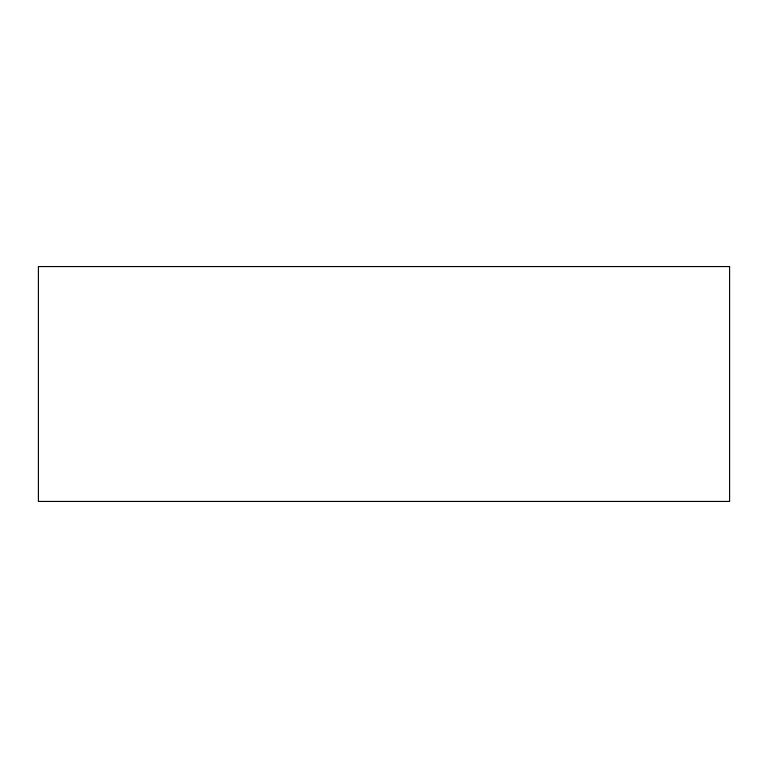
<?xml version="1.0" encoding="UTF-8"?>
<svg xmlns="http://www.w3.org/2000/svg" width="768" height="768" viewBox="0 0 768 768"><rect width="100%" height="100%" fill="white"/><g stroke="black" fill="none" stroke-linecap="round" stroke-linejoin="round"><path stroke-width="1.15" d="M729.6 266.563L38.4 266.563L38.4 501.437L729.6 501.437L729.6 266.563"/></g></svg>
